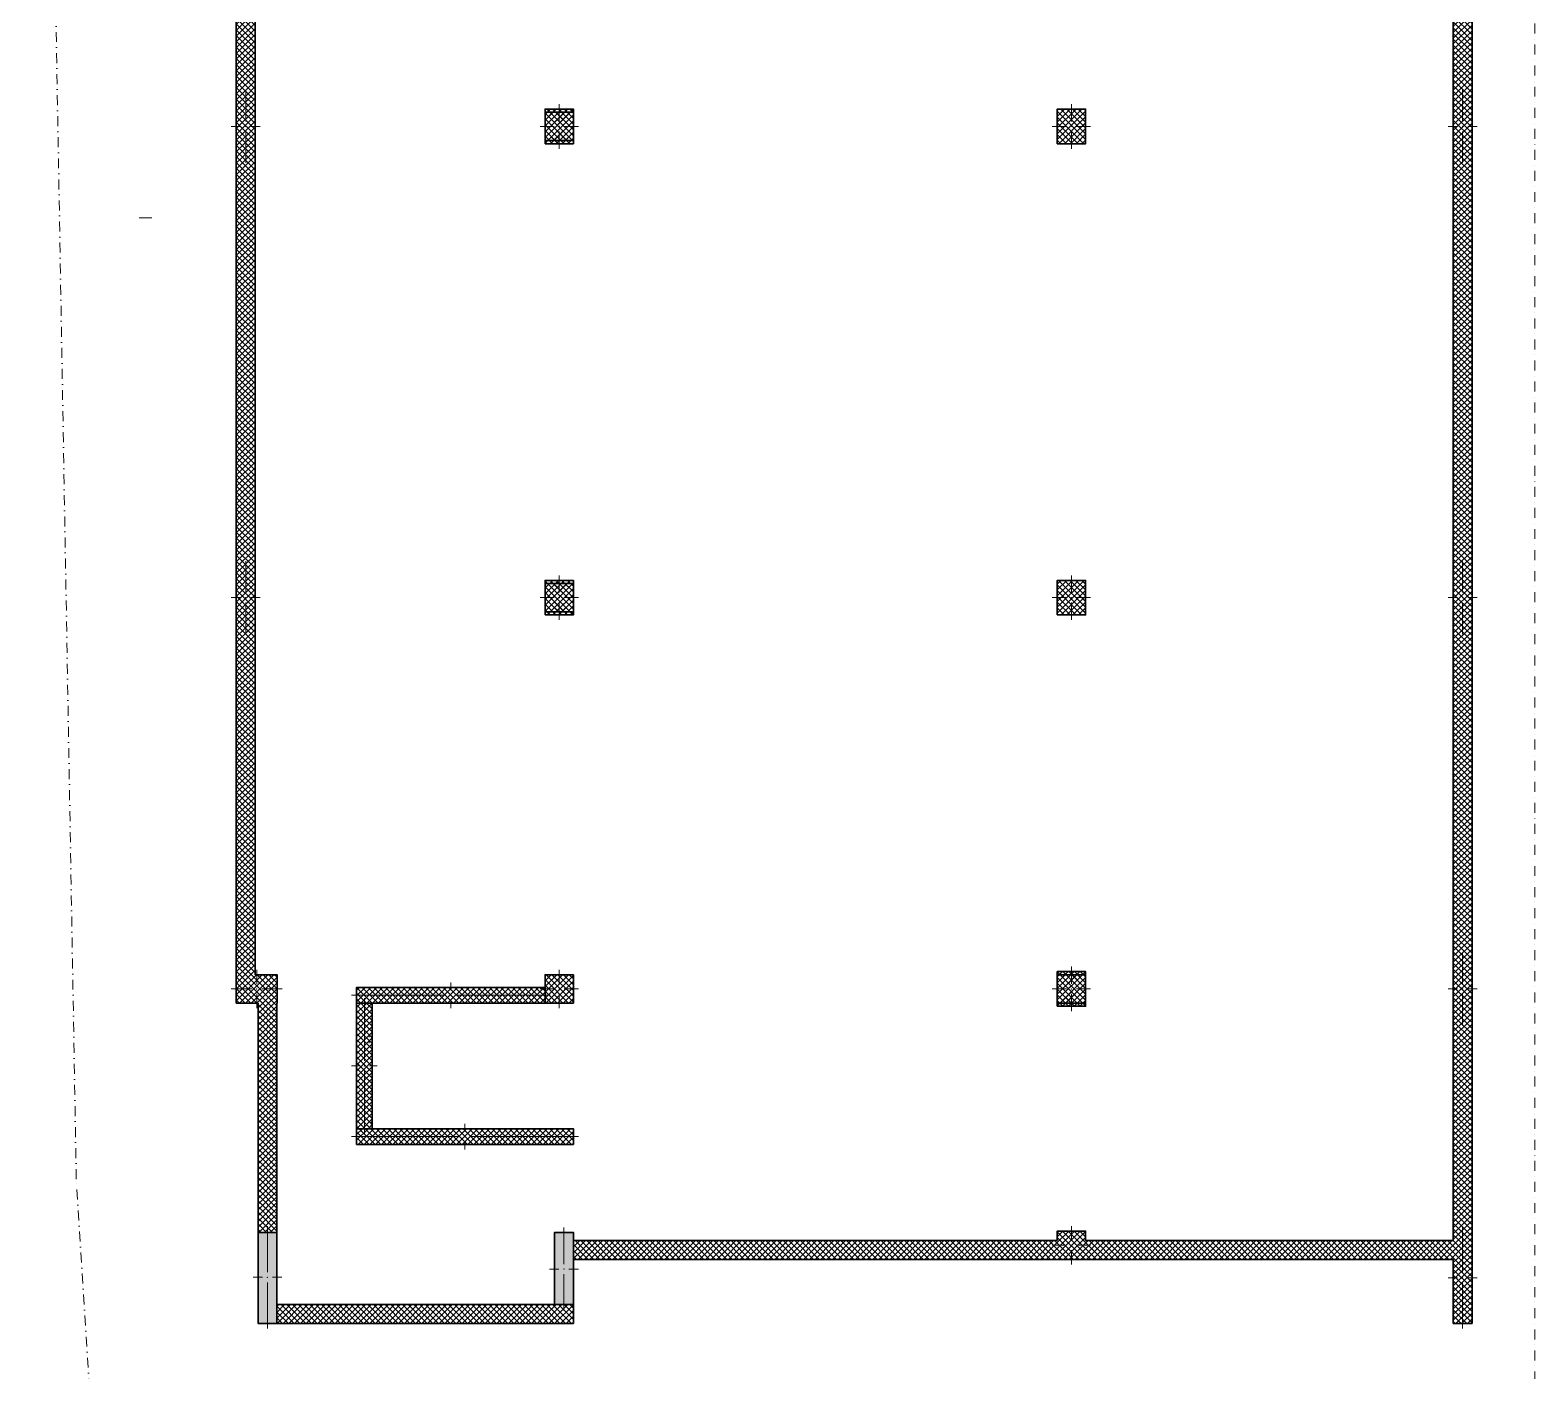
# Model space of a CAD drawing. Header units: millimetres. Extents: x -1565066 to -1540241, y -2848569 to -2781089.
# Drawn here: x -1564186 to -1540241, y -2823771 to -2802430 of the extents above; entities that cross this region are included whole.
import ezdxf

# ---------------------------------------------------------------- set-up
doc = ezdxf.new("R2010")
doc.units = ezdxf.units.MM
doc.header["$MEASUREMENT"] = 0
doc.linetypes.add('Dot & Dashed', pattern=[335.138881, 158.75, -88.194444, 0, -88.194437])
for name, color, linetype, lineweight, true_color in [('0_Pen_No__61', 7, 'Continuous', 20, 0x6a6a6a), ('2D Drafting - General_Pen_No__161', 7, 'Continuous', 13, 0x6a6a6a), ('Drawing & Figure_Pen_No__146', 7, 'Continuous', 20, 0x5eaeff)]:
    doc.layers.add(name, color=color, linetype=linetype, lineweight=lineweight, true_color=true_color)
for name, color, linetype, lineweight in [('A - LIFTAT_Pen_No__101', 252, 'Continuous', 13), ('A - Muret_Pen_No__101', 252, 'Continuous', 13), ('A - Muret_Pen_No__22', 8, 'Continuous', 35), ('A - Parcela_Pen_No__20', 1, 'Continuous', 0), ('A - Shtyllat_Pen_No__101', 252, 'Continuous', 13), ('A - Shtyllat_Pen_No__22', 8, 'Continuous', 35)]:
    doc.layers.add(name, color=color, linetype=linetype, lineweight=lineweight)
doc.layers.add('A - Muret', color=7, linetype='Continuous')
doc.layers.add('A - Shtyllat', color=7, linetype='Continuous')
pattern_1 = [(45, (-3432101.99, -2046631.03), (-45.961939, 45.961939), []), (135, (-3432101.99, -2046631.03), (45.961939, 45.961939), [])]

# ---------------------------------------------------------------- blocks, each defined once
blk = doc.blocks.new('Wall_2', base_point=(-1541241, -2821996))
at = {"layer": 'A - Muret_Pen_No__101', "linetype": 'Continuous', "lineweight": 13}
h = blk.add_hatch(dxfattribs=at)
h.set_pattern_fill('Concrete_Block', color=252, style=0, pattern_type=2)
h.set_pattern_definition(pattern_1)
h.paths.add_polyline_path([(-1547391, -2821696), (-1547391, -2821996), (-1541541, -2821996), (-1541541, -2821696)])
at = {"layer": 'A - Muret_Pen_No__22', "color": 8, "linetype": 'Continuous', "lineweight": 35, "flags": 128}
for points in [[(-1541541, -2821696), (-1547391, -2821696)], [(-1547391, -2821996), (-1541541, -2821996)]]:
    blk.add_lwpolyline(points, dxfattribs=at)
blk = doc.blocks.new('Wall_6', base_point=(-1547841, -2821996))
at = {"layer": 'A - Muret_Pen_No__101', "linetype": 'Continuous', "lineweight": 13}
h = blk.add_hatch(dxfattribs=at)
h.set_pattern_fill('Concrete_Block', color=252, style=0, pattern_type=2)
h.set_pattern_definition(pattern_1)
h.paths.add_polyline_path([(-1547841, -2821696), (-1555541, -2821696), (-1555541, -2821996), (-1547841, -2821996)])
at = {"layer": 'A - Muret_Pen_No__22', "color": 8, "linetype": 'Continuous', "lineweight": 35, "flags": 128}
for points in [[(-1547841, -2821696), (-1555541, -2821696)], [(-1555541, -2821696), (-1555541, -2821996)], [(-1555541, -2821996), (-1547841, -2821996)]]:
    blk.add_lwpolyline(points, dxfattribs=at)
blk = doc.blocks.new('Wall_7', base_point=(-1560905, -2817466))
at = {"layer": 'A - Muret_Pen_No__101', "linetype": 'Continuous', "lineweight": 13}
h = blk.add_hatch(dxfattribs=at)
h.set_pattern_fill('Concrete_Block', color=252, style=0, pattern_type=2)
h.set_pattern_definition(pattern_1)
h.paths.add_polyline_path([(-1560605, -2817466), (-1560605, -2811963), (-1560905, -2811963), (-1560905, -2817466)])
at = {"layer": 'A - Muret_Pen_No__22', "color": 8, "linetype": 'Continuous', "lineweight": 35, "flags": 128}
for points in [[(-1560905, -2811963), (-1560905, -2817466)], [(-1560605, -2817466), (-1560605, -2811963)]]:
    blk.add_lwpolyline(points, dxfattribs=at)
blk = doc.blocks.new('Wall_8', base_point=(-1560905, -2810963))
at = {"layer": 'A - Muret_Pen_No__101', "linetype": 'Continuous', "lineweight": 13}
h = blk.add_hatch(dxfattribs=at)
h.set_pattern_fill('Concrete_Block', color=252, style=0, pattern_type=2)
h.set_pattern_definition(pattern_1)
h.paths.add_polyline_path([(-1560605, -2810963), (-1560605, -2804463), (-1560905, -2804463), (-1560905, -2810963)])
at = {"layer": 'A - Muret_Pen_No__22', "color": 8, "linetype": 'Continuous', "lineweight": 35, "flags": 128}
for points in [[(-1560905, -2804463), (-1560905, -2810963)], [(-1560605, -2810963), (-1560605, -2804463)]]:
    blk.add_lwpolyline(points, dxfattribs=at)
blk = doc.blocks.new('Wall_9', base_point=(-1560905, -2803463))
at = {"layer": 'A - Muret_Pen_No__101', "linetype": 'Continuous', "lineweight": 13}
h = blk.add_hatch(dxfattribs=at)
h.set_pattern_fill('Concrete_Block', color=252, style=0, pattern_type=2)
h.set_pattern_definition(pattern_1)
h.paths.add_polyline_path([(-1560605, -2803463), (-1560605, -2796963), (-1560905, -2796963), (-1560905, -2803463)])
at = {"layer": 'A - Muret_Pen_No__22', "color": 8, "linetype": 'Continuous', "lineweight": 35, "flags": 128}
for points in [[(-1560905, -2796963), (-1560905, -2803463)], [(-1560605, -2803463), (-1560605, -2796963)]]:
    blk.add_lwpolyline(points, dxfattribs=at)
blk = doc.blocks.new('Wall_10', base_point=(-1560559, -2821566))
at = {"layer": 'A - Muret_Pen_No__101', "linetype": 'Continuous', "lineweight": 13}
h = blk.add_hatch(dxfattribs=at)
h.set_pattern_fill('Concrete_Block', color=252, style=0, pattern_type=2)
h.set_pattern_definition(pattern_1)
h.paths.add_polyline_path([(-1560259, -2821566), (-1560259, -2817916), (-1560559, -2817916), (-1560559, -2821566)])
at = {"layer": 'A - Muret_Pen_No__22', "color": 8, "linetype": 'Continuous', "lineweight": 35, "flags": 128}
for points in [[(-1560559, -2817916), (-1560559, -2821566)], [(-1560259, -2821566), (-1560259, -2817916)], [(-1560559, -2821566), (-1560259, -2821566)]]:
    blk.add_lwpolyline(points, dxfattribs=at)
blk = doc.blocks.new('Wall_11', base_point=(-1541241, -2821566))
at = {"layer": 'A - Muret_Pen_No__101', "linetype": 'Continuous', "lineweight": 13}
h = blk.add_hatch(dxfattribs=at)
h.set_pattern_fill('Concrete_Block', color=252, style=0, pattern_type=2)
h.set_pattern_definition(pattern_1)
h.paths.add_polyline_path([(-1541241, -2821566), (-1541241, -2818191), (-1541541, -2818191), (-1541541, -2821566)])
at = {"layer": 'A - Muret_Pen_No__22', "color": 8, "linetype": 'Continuous', "lineweight": 35, "flags": 128}
for points in [[(-1541541, -2818191), (-1541541, -2821566)], [(-1541241, -2821566), (-1541241, -2818191)]]:
    blk.add_lwpolyline(points, dxfattribs=at)
blk = doc.blocks.new('Wall_12', base_point=(-1541241, -2817191))
at = {"layer": 'A - Muret_Pen_No__101', "linetype": 'Continuous', "lineweight": 13}
h = blk.add_hatch(dxfattribs=at)
h.set_pattern_fill('Concrete_Block', color=252, style=0, pattern_type=2)
h.set_pattern_definition(pattern_1)
h.paths.add_polyline_path([(-1541241, -2817191), (-1541241, -2811963), (-1541541, -2811963), (-1541541, -2817191)])
at = {"layer": 'A - Muret_Pen_No__22', "color": 8, "linetype": 'Continuous', "lineweight": 35, "flags": 128}
for points in [[(-1541541, -2811963), (-1541541, -2817191)], [(-1541241, -2817191), (-1541241, -2811963)]]:
    blk.add_lwpolyline(points, dxfattribs=at)
blk = doc.blocks.new('Wall_13', base_point=(-1541241, -2810963))
at = {"layer": 'A - Muret_Pen_No__101', "linetype": 'Continuous', "lineweight": 13}
h = blk.add_hatch(dxfattribs=at)
h.set_pattern_fill('Concrete_Block', color=252, style=0, pattern_type=2)
h.set_pattern_definition(pattern_1)
h.paths.add_polyline_path([(-1541241, -2810963), (-1541241, -2804463), (-1541541, -2804463), (-1541541, -2810963)])
at = {"layer": 'A - Muret_Pen_No__22', "color": 8, "linetype": 'Continuous', "lineweight": 35, "flags": 128}
for points in [[(-1541541, -2804463), (-1541541, -2810963)], [(-1541241, -2810963), (-1541241, -2804463)]]:
    blk.add_lwpolyline(points, dxfattribs=at)
blk = doc.blocks.new('Wall_14', base_point=(-1541241, -2803463))
at = {"layer": 'A - Muret_Pen_No__101', "linetype": 'Continuous', "lineweight": 13}
h = blk.add_hatch(dxfattribs=at)
h.set_pattern_fill('Concrete_Block', color=252, style=0, pattern_type=2)
h.set_pattern_definition(pattern_1)
h.paths.add_polyline_path([(-1541241, -2803463), (-1541241, -2796963), (-1541541, -2796963), (-1541541, -2803463)])
at = {"layer": 'A - Muret_Pen_No__22', "color": 8, "linetype": 'Continuous', "lineweight": 35, "flags": 128}
for points in [[(-1541541, -2796963), (-1541541, -2803463)], [(-1541241, -2803463), (-1541241, -2796963)]]:
    blk.add_lwpolyline(points, dxfattribs=at)
blk = doc.blocks.new('Wall_16', base_point=(-1560259, -2823016))
at = {"layer": 'A - Muret_Pen_No__101', "linetype": 'Continuous', "lineweight": 13}
h = blk.add_hatch(dxfattribs=at)
h.set_pattern_fill('Concrete_Block', color=252, style=0, pattern_type=2)
h.set_pattern_definition(pattern_1)
h.paths.add_polyline_path([(-1560259, -2823016), (-1555541, -2823016), (-1555541, -2822716), (-1560259, -2822716)])
at = {"layer": 'A - Muret_Pen_No__22', "color": 8, "linetype": 'Continuous', "lineweight": 35, "flags": 128}
for points in [[(-1555541, -2822716), (-1560259, -2822716)], [(-1560259, -2822716), (-1560259, -2823016)], [(-1555541, -2823016), (-1555541, -2822716)], [(-1560259, -2823016), (-1555541, -2823016)]]:
    blk.add_lwpolyline(points, dxfattribs=at)
blk = doc.blocks.new('Column_1', base_point=(-1547616, -2803963))
at = {"layer": 'A - Shtyllat_Pen_No__101', "linetype": 'Continuous', "lineweight": 13}
h = blk.add_hatch(dxfattribs=at)
h.set_pattern_fill('Concrete_Block', color=252, style=0, pattern_type=2)
h.set_pattern_definition(pattern_1)
h.paths.add_polyline_path([(-1547841, -2804238), (-1547391, -2804238), (-1547391, -2803688), (-1547841, -2803688)])
at = {"layer": 'A - Shtyllat_Pen_No__101', "color": 252, "linetype": 'Continuous', "lineweight": 13}
for p, q in [((-1547616, -2803883), (-1547616, -2803608)), ((-1547696, -2803963), (-1547921, -2803963)), ((-1547616, -2804043), (-1547616, -2804318)), ((-1547536, -2803963), (-1547311, -2803963))]:
    blk.add_line(p, q, dxfattribs=at)
blk.add_point((-1547616, -2803963), dxfattribs=at)
at = {"layer": 'A - Shtyllat_Pen_No__22', "color": 8, "linetype": 'Continuous', "lineweight": 35, "flags": 128}
blk.add_lwpolyline([(-1547841, -2804238), (-1547391, -2804238), (-1547391, -2803688), (-1547841, -2803688)], close=True, dxfattribs=at)
blk = doc.blocks.new('Column_2', base_point=(-1547616, -2821771))
at = {"layer": 'A - Shtyllat_Pen_No__101', "linetype": 'Continuous', "lineweight": 13}
h = blk.add_hatch(dxfattribs=at)
h.set_pattern_fill('Concrete_Block', color=252, style=0, pattern_type=2)
h.set_pattern_definition(pattern_1)
h.paths.add_polyline_path([(-1547841, -2821546), (-1547841, -2821696), (-1547841, -2821996), (-1547391, -2821996), (-1547391, -2821696), (-1547391, -2821546)])
at = {"layer": 'A - Shtyllat_Pen_No__101', "color": 252, "linetype": 'Continuous', "lineweight": 13}
for p, q in [((-1547616, -2821691), (-1547616, -2821466)), ((-1547696, -2821771), (-1547921, -2821771)), ((-1547616, -2821851), (-1547616, -2822076)), ((-1547536, -2821771), (-1547311, -2821771))]:
    blk.add_line(p, q, dxfattribs=at)
blk.add_point((-1547616, -2821771), dxfattribs=at)
at = {"layer": 'A - Shtyllat_Pen_No__22', "color": 8, "linetype": 'Continuous', "lineweight": 35, "flags": 128}
for points in [[(-1547391, -2821696), (-1547391, -2821546), (-1547841, -2821546), (-1547841, -2821696)], [(-1547841, -2821996), (-1547391, -2821996)]]:
    blk.add_lwpolyline(points, dxfattribs=at)
blk = doc.blocks.new('Column_3', base_point=(-1547616, -2811463))
at = {"layer": 'A - Shtyllat_Pen_No__101', "linetype": 'Continuous', "lineweight": 13}
h = blk.add_hatch(dxfattribs=at)
h.set_pattern_fill('Concrete_Block', color=252, style=0, pattern_type=2)
h.set_pattern_definition(pattern_1)
h.paths.add_polyline_path([(-1547841, -2811738), (-1547391, -2811738), (-1547391, -2811188), (-1547841, -2811188)])
at = {"layer": 'A - Shtyllat_Pen_No__101', "color": 252, "linetype": 'Continuous', "lineweight": 13}
for p, q in [((-1547616, -2811383), (-1547616, -2811108)), ((-1547696, -2811463), (-1547921, -2811463)), ((-1547616, -2811543), (-1547616, -2811818)), ((-1547536, -2811463), (-1547311, -2811463))]:
    blk.add_line(p, q, dxfattribs=at)
blk.add_point((-1547616, -2811463), dxfattribs=at)
at = {"layer": 'A - Shtyllat_Pen_No__22', "color": 8, "linetype": 'Continuous', "lineweight": 35, "flags": 128}
blk.add_lwpolyline([(-1547841, -2811738), (-1547391, -2811738), (-1547391, -2811188), (-1547841, -2811188)], close=True, dxfattribs=at)
blk = doc.blocks.new('Column_4', base_point=(-1555766, -2803963))
at = {"layer": 'A - Shtyllat_Pen_No__101', "linetype": 'Continuous', "lineweight": 13}
h = blk.add_hatch(dxfattribs=at)
h.set_pattern_fill('Concrete_Block', color=252, style=0, pattern_type=2)
h.set_pattern_definition(pattern_1)
h.paths.add_polyline_path([(-1555991, -2804188), (-1555541, -2804188), (-1555541, -2803738), (-1555991, -2803738)])
at = {"layer": 'A - Shtyllat_Pen_No__101', "color": 252, "linetype": 'Continuous', "lineweight": 13}
for p, q in [((-1555766, -2803883), (-1555766, -2803658)), ((-1555846, -2803963), (-1556071, -2803963)), ((-1555766, -2804043), (-1555766, -2804268)), ((-1555686, -2803963), (-1555461, -2803963))]:
    blk.add_line(p, q, dxfattribs=at)
blk.add_point((-1555766, -2803963), dxfattribs=at)
at = {"layer": 'A - Shtyllat_Pen_No__22', "color": 8, "linetype": 'Continuous', "lineweight": 35, "flags": 128}
blk.add_lwpolyline([(-1555991, -2804188), (-1555541, -2804188), (-1555541, -2803738), (-1555991, -2803738)], close=True, dxfattribs=at)
blk = doc.blocks.new('Column_5', base_point=(-1547616, -2817691))
at = {"layer": 'A - Shtyllat_Pen_No__101', "linetype": 'Continuous', "lineweight": 13}
h = blk.add_hatch(dxfattribs=at)
h.set_pattern_fill('Concrete_Block', color=252, style=0, pattern_type=2)
h.set_pattern_definition(pattern_1)
h.paths.add_polyline_path([(-1547841, -2817916), (-1547391, -2817916), (-1547391, -2817466), (-1547841, -2817466)])
at = {"layer": 'A - Shtyllat_Pen_No__101', "color": 252, "linetype": 'Continuous', "lineweight": 13}
for p, q in [((-1547616, -2817611), (-1547616, -2817386)), ((-1547696, -2817691), (-1547921, -2817691)), ((-1547616, -2817771), (-1547616, -2817996)), ((-1547536, -2817691), (-1547311, -2817691))]:
    blk.add_line(p, q, dxfattribs=at)
blk.add_point((-1547616, -2817691), dxfattribs=at)
at = {"layer": 'A - Shtyllat_Pen_No__22', "color": 8, "linetype": 'Continuous', "lineweight": 35, "flags": 128}
blk.add_lwpolyline([(-1547841, -2817916), (-1547391, -2817916), (-1547391, -2817466), (-1547841, -2817466)], close=True, dxfattribs=at)
blk = doc.blocks.new('Column_6', base_point=(-1555766, -2817691))
at = {"layer": 'A - Shtyllat_Pen_No__101', "linetype": 'Continuous', "lineweight": 13}
h = blk.add_hatch(dxfattribs=at)
h.set_pattern_fill('Concrete_Block', color=252, style=0, pattern_type=2)
h.set_pattern_definition(pattern_1)
h.paths.add_polyline_path([(-1555991, -2817916), (-1555541, -2817916), (-1555541, -2817466), (-1555991, -2817466)])
at = {"layer": 'A - Shtyllat_Pen_No__101', "color": 252, "linetype": 'Continuous', "lineweight": 13}
for p, q in [((-1555766, -2817611), (-1555766, -2817386)), ((-1555846, -2817691), (-1556071, -2817691)), ((-1555766, -2817771), (-1555766, -2817996)), ((-1555686, -2817691), (-1555461, -2817691))]:
    blk.add_line(p, q, dxfattribs=at)
blk.add_point((-1555766, -2817691), dxfattribs=at)
at = {"layer": 'A - Shtyllat_Pen_No__22', "color": 8, "linetype": 'Continuous', "lineweight": 35, "flags": 128}
blk.add_lwpolyline([(-1555991, -2817916), (-1555541, -2817916), (-1555541, -2817466), (-1555991, -2817466)], close=True, dxfattribs=at)
blk = doc.blocks.new('Column_7', base_point=(-1555766, -2811463))
at = {"layer": 'A - Shtyllat_Pen_No__101', "linetype": 'Continuous', "lineweight": 13}
h = blk.add_hatch(dxfattribs=at)
h.set_pattern_fill('Concrete_Block', color=252, style=0, pattern_type=2)
h.set_pattern_definition(pattern_1)
h.paths.add_polyline_path([(-1555991, -2811688), (-1555541, -2811688), (-1555541, -2811238), (-1555991, -2811238)])
at = {"layer": 'A - Shtyllat_Pen_No__101', "color": 252, "linetype": 'Continuous', "lineweight": 13}
for p, q in [((-1555766, -2811383), (-1555766, -2811158)), ((-1555846, -2811463), (-1556071, -2811463)), ((-1555766, -2811543), (-1555766, -2811768)), ((-1555686, -2811463), (-1555461, -2811463))]:
    blk.add_line(p, q, dxfattribs=at)
blk.add_point((-1555766, -2811463), dxfattribs=at)
at = {"layer": 'A - Shtyllat_Pen_No__22', "color": 8, "linetype": 'Continuous', "lineweight": 35, "flags": 128}
blk.add_lwpolyline([(-1555991, -2811688), (-1555541, -2811688), (-1555541, -2811238), (-1555991, -2811238)], close=True, dxfattribs=at)
blk = doc.blocks.new('Column_11', base_point=(-1558866, -2818916))
at = {"layer": 'A - Shtyllat_Pen_No__101', "linetype": 'Continuous', "lineweight": 13}
h = blk.add_hatch(dxfattribs=at)
h.set_pattern_fill('Concrete_Block', color=252, style=0, pattern_type=2)
h.set_pattern_definition(pattern_1)
h.paths.add_polyline_path([(-1558991, -2817916), (-1558991, -2819916), (-1558741, -2819916), (-1558741, -2817916)])
at = {"layer": 'A - Shtyllat_Pen_No__101', "color": 252, "linetype": 'Continuous', "lineweight": 13}
for p, q in [((-1558866, -2818836), (-1558866, -2817836)), ((-1558946, -2818916), (-1559071, -2818916)), ((-1558786, -2818916), (-1558661, -2818916)), ((-1558866, -2818996), (-1558866, -2819996))]:
    blk.add_line(p, q, dxfattribs=at)
blk.add_point((-1558866, -2818916), dxfattribs=at)
at = {"layer": 'A - Shtyllat_Pen_No__22', "color": 8, "linetype": 'Continuous', "lineweight": 35, "flags": 128}
blk.add_lwpolyline([(-1558991, -2817916), (-1558991, -2819916), (-1558741, -2819916), (-1558741, -2817916)], close=True, dxfattribs=at)
blk = doc.blocks.new('Column_13', base_point=(-1557491, -2817791))
at = {"layer": 'A - Shtyllat_Pen_No__101', "linetype": 'Continuous', "lineweight": 13}
h = blk.add_hatch(dxfattribs=at)
h.set_pattern_fill('Concrete_Block', color=252, style=0, pattern_type=2)
h.set_pattern_definition(pattern_1)
h.paths.add_polyline_path([(-1558991, -2817916), (-1555991, -2817916), (-1555991, -2817666), (-1558991, -2817666)])
at = {"layer": 'A - Shtyllat_Pen_No__101', "color": 252, "linetype": 'Continuous', "lineweight": 13}
for p, q in [((-1557491, -2817711), (-1557491, -2817586)), ((-1557571, -2817791), (-1559071, -2817791)), ((-1557491, -2817871), (-1557491, -2817996)), ((-1557411, -2817791), (-1555911, -2817791))]:
    blk.add_line(p, q, dxfattribs=at)
blk.add_point((-1557491, -2817791), dxfattribs=at)
at = {"layer": 'A - Shtyllat_Pen_No__22', "color": 8, "linetype": 'Continuous', "lineweight": 35, "flags": 128}
blk.add_lwpolyline([(-1558991, -2817916), (-1555991, -2817916), (-1555991, -2817666), (-1558991, -2817666)], close=True, dxfattribs=at)
blk = doc.blocks.new('Column_14', base_point=(-1557266, -2820041))
at = {"layer": 'A - Shtyllat_Pen_No__101', "linetype": 'Continuous', "lineweight": 13}
h = blk.add_hatch(dxfattribs=at)
h.set_pattern_fill('Concrete_Block', color=252, style=0, pattern_type=2)
h.set_pattern_definition(pattern_1)
h.paths.add_polyline_path([(-1558991, -2820166), (-1555541, -2820166), (-1555541, -2819916), (-1558991, -2819916)])
at = {"layer": 'A - Shtyllat_Pen_No__101', "color": 252, "linetype": 'Continuous', "lineweight": 13}
for p, q in [((-1557266, -2819961), (-1557266, -2819836)), ((-1557346, -2820041), (-1559071, -2820041)), ((-1557266, -2820121), (-1557266, -2820246)), ((-1557186, -2820041), (-1555461, -2820041))]:
    blk.add_line(p, q, dxfattribs=at)
blk.add_point((-1557266, -2820041), dxfattribs=at)
at = {"layer": 'A - Shtyllat_Pen_No__22', "color": 8, "linetype": 'Continuous', "lineweight": 35, "flags": 128}
blk.add_lwpolyline([(-1558991, -2820166), (-1555541, -2820166), (-1555541, -2819916), (-1558991, -2819916)], close=True, dxfattribs=at)
blk = doc.blocks.new('Column_17', base_point=(-1547616, -2821771))
at = {"layer": 'A - Shtyllat_Pen_No__101', "linetype": 'Continuous', "lineweight": 13}
h = blk.add_hatch(dxfattribs=at)
h.set_pattern_fill('Concrete_Block', color=252, style=0, pattern_type=2)
h.set_pattern_definition(pattern_1)
h.paths.add_polyline_path([(-1547841, -2821546), (-1547841, -2821696), (-1547841, -2821996), (-1547391, -2821996), (-1547391, -2821696), (-1547391, -2821546)])
at = {"layer": 'A - Shtyllat_Pen_No__101', "color": 252, "linetype": 'Continuous', "lineweight": 13}
for p, q in [((-1547616, -2821691), (-1547616, -2821466)), ((-1547696, -2821771), (-1547921, -2821771)), ((-1547616, -2821851), (-1547616, -2822076)), ((-1547536, -2821771), (-1547311, -2821771))]:
    blk.add_line(p, q, dxfattribs=at)
blk.add_point((-1547616, -2821771), dxfattribs=at)
at = {"layer": 'A - Shtyllat_Pen_No__22', "color": 8, "linetype": 'Continuous', "lineweight": 35, "flags": 128}
for points in [[(-1547391, -2821696), (-1547391, -2821546), (-1547841, -2821546), (-1547841, -2821696)], [(-1547841, -2821996), (-1547391, -2821996)]]:
    blk.add_lwpolyline(points, dxfattribs=at)
blk = doc.blocks.new('Column_19', base_point=(-1560755, -2811463))
at = {"layer": 'A - Shtyllat_Pen_No__101', "linetype": 'Continuous', "lineweight": 13}
h = blk.add_hatch(dxfattribs=at)
h.set_pattern_fill('Concrete_Block', color=252, style=0, pattern_type=2)
h.set_pattern_definition(pattern_1)
h.paths.add_polyline_path([(-1560905, -2811963), (-1560605, -2811963), (-1560605, -2810963), (-1560905, -2810963)])
at = {"layer": 'A - Shtyllat_Pen_No__101', "color": 252, "linetype": 'Continuous', "lineweight": 13}
for p, q in [((-1560755, -2811383), (-1560755, -2810883)), ((-1560835, -2811463), (-1560985, -2811463)), ((-1560755, -2811543), (-1560755, -2812043)), ((-1560675, -2811463), (-1560525, -2811463))]:
    blk.add_line(p, q, dxfattribs=at)
blk.add_point((-1560755, -2811463), dxfattribs=at)
at = {"layer": 'A - Shtyllat_Pen_No__22', "color": 8, "linetype": 'Continuous', "lineweight": 35, "flags": 128}
for points in [[(-1560905, -2810963), (-1560905, -2811963)], [(-1560605, -2811963), (-1560605, -2810963)]]:
    blk.add_lwpolyline(points, dxfattribs=at)
blk = doc.blocks.new('Column_20', base_point=(-1541391, -2811463))
at = {"layer": 'A - Shtyllat_Pen_No__101', "linetype": 'Continuous', "lineweight": 13}
h = blk.add_hatch(dxfattribs=at)
h.set_pattern_fill('Concrete_Block', color=252, style=0, pattern_type=2)
h.set_pattern_definition(pattern_1)
h.paths.add_polyline_path([(-1541541, -2810963), (-1541541, -2811963), (-1541241, -2811963), (-1541241, -2810963)])
at = {"layer": 'A - Shtyllat_Pen_No__101', "color": 252, "linetype": 'Continuous', "lineweight": 13}
for p, q in [((-1541391, -2811383), (-1541391, -2810883)), ((-1541471, -2811463), (-1541621, -2811463)), ((-1541391, -2811543), (-1541391, -2812043)), ((-1541311, -2811463), (-1541161, -2811463))]:
    blk.add_line(p, q, dxfattribs=at)
blk.add_point((-1541391, -2811463), dxfattribs=at)
at = {"layer": 'A - Shtyllat_Pen_No__22', "color": 8, "linetype": 'Continuous', "lineweight": 35, "flags": 128}
for points in [[(-1541541, -2810963), (-1541541, -2811963)], [(-1541241, -2811963), (-1541241, -2810963)]]:
    blk.add_lwpolyline(points, dxfattribs=at)
blk = doc.blocks.new('Column_21', base_point=(-1560755, -2803963))
at = {"layer": 'A - Shtyllat_Pen_No__101', "linetype": 'Continuous', "lineweight": 13}
h = blk.add_hatch(dxfattribs=at)
h.set_pattern_fill('Concrete_Block', color=252, style=0, pattern_type=2)
h.set_pattern_definition(pattern_1)
h.paths.add_polyline_path([(-1560905, -2804463), (-1560605, -2804463), (-1560605, -2803463), (-1560905, -2803463)])
at = {"layer": 'A - Shtyllat_Pen_No__101', "color": 252, "linetype": 'Continuous', "lineweight": 13}
for p, q in [((-1560755, -2803883), (-1560755, -2803383)), ((-1560835, -2803963), (-1560985, -2803963)), ((-1560755, -2804043), (-1560755, -2804543)), ((-1560675, -2803963), (-1560525, -2803963))]:
    blk.add_line(p, q, dxfattribs=at)
blk.add_point((-1560755, -2803963), dxfattribs=at)
at = {"layer": 'A - Shtyllat_Pen_No__22', "color": 8, "linetype": 'Continuous', "lineweight": 35, "flags": 128}
for points in [[(-1560905, -2803463), (-1560905, -2804463)], [(-1560605, -2804463), (-1560605, -2803463)]]:
    blk.add_lwpolyline(points, dxfattribs=at)
blk = doc.blocks.new('Column_22', base_point=(-1560580, -2817691))
at = {"layer": 'A - Shtyllat_Pen_No__101', "linetype": 'Continuous', "lineweight": 13}
h = blk.add_hatch(dxfattribs=at)
h.set_pattern_fill('Concrete_Block', color=252, style=0, pattern_type=2)
h.set_pattern_definition(pattern_1)
h.paths.add_polyline_path([(-1560905, -2817466), (-1560905, -2817916), (-1560559, -2817916), (-1560259, -2817916), (-1560255, -2817916), (-1560255, -2817466), (-1560605, -2817466)])
at = {"layer": 'A - Shtyllat_Pen_No__101', "color": 252, "linetype": 'Continuous', "lineweight": 13}
for p, q in [((-1560580, -2817611), (-1560580, -2817386)), ((-1560660, -2817691), (-1560985, -2817691)), ((-1560580, -2817771), (-1560580, -2817996)), ((-1560500, -2817691), (-1560175, -2817691))]:
    blk.add_line(p, q, dxfattribs=at)
blk.add_point((-1560580, -2817691), dxfattribs=at)
at = {"layer": 'A - Shtyllat_Pen_No__22', "color": 8, "linetype": 'Continuous', "lineweight": 35, "flags": 128}
for points in [[(-1560905, -2817466), (-1560905, -2817916), (-1560559, -2817916)], [(-1560259, -2817916), (-1560255, -2817916), (-1560255, -2817466), (-1560605, -2817466)]]:
    blk.add_lwpolyline(points, dxfattribs=at)
blk = doc.blocks.new('Column_23', base_point=(-1541391, -2817691))
at = {"layer": 'A - Shtyllat_Pen_No__101', "linetype": 'Continuous', "lineweight": 13}
h = blk.add_hatch(dxfattribs=at)
h.set_pattern_fill('Concrete_Block', color=252, style=0, pattern_type=2)
h.set_pattern_definition(pattern_1)
h.paths.add_polyline_path([(-1541541, -2818191), (-1541241, -2818191), (-1541241, -2817191), (-1541541, -2817191)])
at = {"layer": 'A - Shtyllat_Pen_No__101', "color": 252, "linetype": 'Continuous', "lineweight": 13}
for p, q in [((-1541391, -2817611), (-1541391, -2817111)), ((-1541471, -2817691), (-1541621, -2817691)), ((-1541391, -2817771), (-1541391, -2818271)), ((-1541311, -2817691), (-1541161, -2817691))]:
    blk.add_line(p, q, dxfattribs=at)
blk.add_point((-1541391, -2817691), dxfattribs=at)
at = {"layer": 'A - Shtyllat_Pen_No__22', "color": 8, "linetype": 'Continuous', "lineweight": 35, "flags": 128}
for points in [[(-1541541, -2817191), (-1541541, -2818191)], [(-1541241, -2818191), (-1541241, -2817191)]]:
    blk.add_lwpolyline(points, dxfattribs=at)
blk = doc.blocks.new('Column_24', base_point=(-1541391, -2822291))
at = {"layer": 'A - Shtyllat_Pen_No__101', "linetype": 'Continuous', "lineweight": 13}
h = blk.add_hatch(dxfattribs=at)
h.set_pattern_fill('Concrete_Block', color=252, style=0, pattern_type=2)
h.set_pattern_definition(pattern_1)
h.paths.add_polyline_path([(-1541541, -2821696), (-1541241, -2821696), (-1541241, -2821566), (-1541541, -2821566)])
h = blk.add_hatch(dxfattribs=at)
h.set_pattern_fill('Concrete_Block', color=252, style=0, pattern_type=2)
h.set_pattern_definition(pattern_1)
h.paths.add_polyline_path([(-1541241, -2821696), (-1541541, -2821696), (-1541541, -2821996), (-1541241, -2821996)])
h = blk.add_hatch(dxfattribs=at)
h.set_pattern_fill('Concrete_Block', color=252, style=0, pattern_type=2)
h.set_pattern_definition(pattern_1)
h.paths.add_polyline_path([(-1541541, -2821996), (-1541541, -2823016), (-1541241, -2823016), (-1541241, -2821996)])
at = {"layer": 'A - Shtyllat_Pen_No__101', "color": 252, "linetype": 'Continuous', "lineweight": 13}
for p, q in [((-1541391, -2822211), (-1541391, -2821486)), ((-1541471, -2822291), (-1541621, -2822291)), ((-1541311, -2822291), (-1541161, -2822291)), ((-1541391, -2822371), (-1541391, -2823096))]:
    blk.add_line(p, q, dxfattribs=at)
blk.add_point((-1541391, -2822291), dxfattribs=at)
at = {"layer": 'A - Shtyllat_Pen_No__22', "color": 8, "linetype": 'Continuous', "lineweight": 35, "flags": 128}
for points in [[(-1541541, -2821566), (-1541541, -2821696)], [(-1541241, -2821696), (-1541241, -2821566)], [(-1541241, -2821996), (-1541241, -2821696)], [(-1541541, -2821996), (-1541541, -2823016), (-1541241, -2823016), (-1541241, -2821996)]]:
    blk.add_lwpolyline(points, dxfattribs=at)
blk = doc.blocks.new('Column_26', base_point=(-1560409, -2822281))
at = {"layer": 'A - Shtyllat_Pen_No__101', "linetype": 'Continuous', "lineweight": 0, "true_color": 0xa5a5a5}
blk.add_hatch(color=253, dxfattribs=at).paths.add_polyline_path([(-1560559, -2823016), (-1560259, -2823016), (-1560259, -2822716), (-1560259, -2821566), (-1560559, -2821566)])
at = {"layer": 'A - Shtyllat_Pen_No__101', "color": 252, "linetype": 'Continuous', "lineweight": 13}
for p, q in [((-1560409, -2822201), (-1560409, -2821466)), ((-1560489, -2822281), (-1560639, -2822281)), ((-1560329, -2822281), (-1560179, -2822281)), ((-1560409, -2822361), (-1560409, -2823096))]:
    blk.add_line(p, q, dxfattribs=at)
blk.add_point((-1560409, -2822281), dxfattribs=at)
at = {"layer": 'A - Shtyllat_Pen_No__22', "color": 8, "linetype": 'Continuous', "lineweight": 35, "flags": 128}
for points in [[(-1560559, -2821566), (-1560559, -2823016), (-1560259, -2823016)], [(-1560259, -2822716), (-1560259, -2821566)]]:
    blk.add_lwpolyline(points, dxfattribs=at)
blk = doc.blocks.new('Column_27', base_point=(-1541391, -2803963))
at = {"layer": 'A - Shtyllat_Pen_No__101', "linetype": 'Continuous', "lineweight": 13}
h = blk.add_hatch(dxfattribs=at)
h.set_pattern_fill('Concrete_Block', color=252, style=0, pattern_type=2)
h.set_pattern_definition(pattern_1)
h.paths.add_polyline_path([(-1541541, -2804463), (-1541241, -2804463), (-1541241, -2803463), (-1541541, -2803463)])
at = {"layer": 'A - Shtyllat_Pen_No__101', "color": 252, "linetype": 'Continuous', "lineweight": 13}
for p, q in [((-1541391, -2803883), (-1541391, -2803383)), ((-1541471, -2803963), (-1541621, -2803963)), ((-1541391, -2804043), (-1541391, -2804543)), ((-1541311, -2803963), (-1541161, -2803963))]:
    blk.add_line(p, q, dxfattribs=at)
blk.add_point((-1541391, -2803963), dxfattribs=at)
at = {"layer": 'A - Shtyllat_Pen_No__22', "color": 8, "linetype": 'Continuous', "lineweight": 35, "flags": 128}
for points in [[(-1541541, -2803463), (-1541541, -2804463)], [(-1541241, -2804463), (-1541241, -2803463)]]:
    blk.add_lwpolyline(points, dxfattribs=at)
blk = doc.blocks.new('Column_28', base_point=(-1555691, -2822151))
at = {"layer": 'A - Shtyllat_Pen_No__101', "linetype": 'Continuous', "lineweight": 0, "true_color": 0xa5a5a5}
blk.add_hatch(color=253, dxfattribs=at).paths.add_polyline_path([(-1555841, -2821566), (-1555841, -2822716), (-1555541, -2822716), (-1555541, -2821996), (-1555541, -2821696), (-1555541, -2821566)])
at = {"layer": 'A - Shtyllat_Pen_No__101', "color": 252, "linetype": 'Continuous', "lineweight": 13}
for p, q in [((-1555691, -2822071), (-1555691, -2821486)), ((-1555771, -2822151), (-1555921, -2822151)), ((-1555691, -2822231), (-1555691, -2822816)), ((-1555611, -2822151), (-1555461, -2822151))]:
    blk.add_line(p, q, dxfattribs=at)
blk.add_point((-1555691, -2822151), dxfattribs=at)
at = {"layer": 'A - Shtyllat_Pen_No__22', "color": 8, "linetype": 'Continuous', "lineweight": 35, "flags": 128}
for points in [[(-1555541, -2821696), (-1555541, -2821566), (-1555841, -2821566), (-1555841, -2822716)], [(-1555541, -2822716), (-1555541, -2821996)]]:
    blk.add_lwpolyline(points, dxfattribs=at)
blk = doc.blocks.new('Column_29', base_point=(-1547616, -2803963))
at = {"layer": 'A - Shtyllat_Pen_No__101', "linetype": 'Continuous', "lineweight": 13}
h = blk.add_hatch(dxfattribs=at)
h.set_pattern_fill('Concrete_Block', color=252, style=0, pattern_type=2)
h.set_pattern_definition(pattern_1)
h.paths.add_polyline_path([(-1547841, -2804238), (-1547391, -2804238), (-1547391, -2803688), (-1547841, -2803688)])
at = {"layer": 'A - Shtyllat_Pen_No__101', "color": 252, "linetype": 'Continuous', "lineweight": 13}
for p, q in [((-1547616, -2803883), (-1547616, -2803608)), ((-1547696, -2803963), (-1547921, -2803963)), ((-1547616, -2804043), (-1547616, -2804318)), ((-1547536, -2803963), (-1547311, -2803963))]:
    blk.add_line(p, q, dxfattribs=at)
blk.add_point((-1547616, -2803963), dxfattribs=at)
at = {"layer": 'A - Shtyllat_Pen_No__22', "color": 8, "linetype": 'Continuous', "lineweight": 35, "flags": 128}
blk.add_lwpolyline([(-1547841, -2804238), (-1547391, -2804238), (-1547391, -2803688), (-1547841, -2803688)], close=True, dxfattribs=at)
blk = doc.blocks.new('Column_30', base_point=(-1547616, -2821771))
at = {"layer": 'A - Shtyllat_Pen_No__101', "linetype": 'Continuous', "lineweight": 13}
h = blk.add_hatch(dxfattribs=at)
h.set_pattern_fill('Concrete_Block', color=252, style=0, pattern_type=2)
h.set_pattern_definition(pattern_1)
h.paths.add_polyline_path([(-1547841, -2821546), (-1547841, -2821696), (-1547841, -2821996), (-1547391, -2821996), (-1547391, -2821696), (-1547391, -2821546)])
at = {"layer": 'A - Shtyllat_Pen_No__101', "color": 252, "linetype": 'Continuous', "lineweight": 13}
for p, q in [((-1547616, -2821691), (-1547616, -2821466)), ((-1547696, -2821771), (-1547921, -2821771)), ((-1547616, -2821851), (-1547616, -2822076)), ((-1547536, -2821771), (-1547311, -2821771))]:
    blk.add_line(p, q, dxfattribs=at)
blk.add_point((-1547616, -2821771), dxfattribs=at)
at = {"layer": 'A - Shtyllat_Pen_No__22', "color": 8, "linetype": 'Continuous', "lineweight": 35, "flags": 128}
for points in [[(-1547391, -2821696), (-1547391, -2821546), (-1547841, -2821546), (-1547841, -2821696)], [(-1547841, -2821996), (-1547391, -2821996)]]:
    blk.add_lwpolyline(points, dxfattribs=at)
blk = doc.blocks.new('Column_31', base_point=(-1547616, -2811463))
at = {"layer": 'A - Shtyllat_Pen_No__101', "linetype": 'Continuous', "lineweight": 13}
h = blk.add_hatch(dxfattribs=at)
h.set_pattern_fill('Concrete_Block', color=252, style=0, pattern_type=2)
h.set_pattern_definition(pattern_1)
h.paths.add_polyline_path([(-1547841, -2811738), (-1547391, -2811738), (-1547391, -2811188), (-1547841, -2811188)])
at = {"layer": 'A - Shtyllat_Pen_No__101', "color": 252, "linetype": 'Continuous', "lineweight": 13}
for p, q in [((-1547616, -2811383), (-1547616, -2811108)), ((-1547696, -2811463), (-1547921, -2811463)), ((-1547616, -2811543), (-1547616, -2811818)), ((-1547536, -2811463), (-1547311, -2811463))]:
    blk.add_line(p, q, dxfattribs=at)
blk.add_point((-1547616, -2811463), dxfattribs=at)
at = {"layer": 'A - Shtyllat_Pen_No__22', "color": 8, "linetype": 'Continuous', "lineweight": 35, "flags": 128}
blk.add_lwpolyline([(-1547841, -2811738), (-1547391, -2811738), (-1547391, -2811188), (-1547841, -2811188)], close=True, dxfattribs=at)
blk = doc.blocks.new('Column_32', base_point=(-1555766, -2803963))
at = {"layer": 'A - Shtyllat_Pen_No__101', "linetype": 'Continuous', "lineweight": 13}
h = blk.add_hatch(dxfattribs=at)
h.set_pattern_fill('Concrete_Block', color=252, style=0, pattern_type=2)
h.set_pattern_definition(pattern_1)
h.paths.add_polyline_path([(-1555991, -2804238), (-1555541, -2804238), (-1555541, -2803688), (-1555991, -2803688)])
at = {"layer": 'A - Shtyllat_Pen_No__101', "color": 252, "linetype": 'Continuous', "lineweight": 13}
for p, q in [((-1555766, -2803883), (-1555766, -2803608)), ((-1555846, -2803963), (-1556071, -2803963)), ((-1555766, -2804043), (-1555766, -2804318)), ((-1555686, -2803963), (-1555461, -2803963))]:
    blk.add_line(p, q, dxfattribs=at)
blk.add_point((-1555766, -2803963), dxfattribs=at)
at = {"layer": 'A - Shtyllat_Pen_No__22', "color": 8, "linetype": 'Continuous', "lineweight": 35, "flags": 128}
blk.add_lwpolyline([(-1555991, -2804238), (-1555541, -2804238), (-1555541, -2803688), (-1555991, -2803688)], close=True, dxfattribs=at)
blk = doc.blocks.new('Column_33', base_point=(-1547616, -2817691))
at = {"layer": 'A - Shtyllat_Pen_No__101', "linetype": 'Continuous', "lineweight": 13}
h = blk.add_hatch(dxfattribs=at)
h.set_pattern_fill('Concrete_Block', color=252, style=0, pattern_type=2)
h.set_pattern_definition(pattern_1)
h.paths.add_polyline_path([(-1547841, -2817966), (-1547391, -2817966), (-1547391, -2817416), (-1547841, -2817416)])
at = {"layer": 'A - Shtyllat_Pen_No__101', "color": 252, "linetype": 'Continuous', "lineweight": 13}
for p, q in [((-1547616, -2817611), (-1547616, -2817336)), ((-1547696, -2817691), (-1547921, -2817691)), ((-1547616, -2817771), (-1547616, -2818046)), ((-1547536, -2817691), (-1547311, -2817691))]:
    blk.add_line(p, q, dxfattribs=at)
blk.add_point((-1547616, -2817691), dxfattribs=at)
at = {"layer": 'A - Shtyllat_Pen_No__22', "color": 8, "linetype": 'Continuous', "lineweight": 35, "flags": 128}
blk.add_lwpolyline([(-1547841, -2817966), (-1547391, -2817966), (-1547391, -2817416), (-1547841, -2817416)], close=True, dxfattribs=at)
blk = doc.blocks.new('Column_34', base_point=(-1555766, -2817691))
at = {"layer": 'A - Shtyllat_Pen_No__101', "linetype": 'Continuous', "lineweight": 13}
h = blk.add_hatch(dxfattribs=at)
h.set_pattern_fill('Concrete_Block', color=252, style=0, pattern_type=2)
h.set_pattern_definition(pattern_1)
h.paths.add_polyline_path([(-1555991, -2817916), (-1555541, -2817916), (-1555541, -2817466), (-1555991, -2817466)])
at = {"layer": 'A - Shtyllat_Pen_No__101', "color": 252, "linetype": 'Continuous', "lineweight": 13}
for p, q in [((-1555766, -2817611), (-1555766, -2817386)), ((-1555846, -2817691), (-1556071, -2817691)), ((-1555766, -2817771), (-1555766, -2817996)), ((-1555686, -2817691), (-1555461, -2817691))]:
    blk.add_line(p, q, dxfattribs=at)
blk.add_point((-1555766, -2817691), dxfattribs=at)
at = {"layer": 'A - Shtyllat_Pen_No__22', "color": 8, "linetype": 'Continuous', "lineweight": 35, "flags": 128}
blk.add_lwpolyline([(-1555991, -2817916), (-1555541, -2817916), (-1555541, -2817466), (-1555991, -2817466)], close=True, dxfattribs=at)
blk = doc.blocks.new('Column_35', base_point=(-1555766, -2811463))
at = {"layer": 'A - Shtyllat_Pen_No__101', "linetype": 'Continuous', "lineweight": 13}
h = blk.add_hatch(dxfattribs=at)
h.set_pattern_fill('Concrete_Block', color=252, style=0, pattern_type=2)
h.set_pattern_definition(pattern_1)
h.paths.add_polyline_path([(-1555991, -2811738), (-1555541, -2811738), (-1555541, -2811188), (-1555991, -2811188)])
at = {"layer": 'A - Shtyllat_Pen_No__101', "color": 252, "linetype": 'Continuous', "lineweight": 13}
for p, q in [((-1555766, -2811383), (-1555766, -2811108)), ((-1555846, -2811463), (-1556071, -2811463)), ((-1555766, -2811543), (-1555766, -2811818)), ((-1555686, -2811463), (-1555461, -2811463))]:
    blk.add_line(p, q, dxfattribs=at)
blk.add_point((-1555766, -2811463), dxfattribs=at)
at = {"layer": 'A - Shtyllat_Pen_No__22', "color": 8, "linetype": 'Continuous', "lineweight": 35, "flags": 128}
blk.add_lwpolyline([(-1555991, -2811738), (-1555541, -2811738), (-1555541, -2811188), (-1555991, -2811188)], close=True, dxfattribs=at)
blk = doc.blocks.new('Column_41', base_point=(-1547616, -2821771))
at = {"layer": 'A - Shtyllat_Pen_No__101', "linetype": 'Continuous', "lineweight": 13}
h = blk.add_hatch(dxfattribs=at)
h.set_pattern_fill('Concrete_Block', color=252, style=0, pattern_type=2)
h.set_pattern_definition(pattern_1)
h.paths.add_polyline_path([(-1547841, -2821546), (-1547841, -2821696), (-1547841, -2821996), (-1547391, -2821996), (-1547391, -2821696), (-1547391, -2821546)])
at = {"layer": 'A - Shtyllat_Pen_No__101', "color": 252, "linetype": 'Continuous', "lineweight": 13}
for p, q in [((-1547616, -2821691), (-1547616, -2821466)), ((-1547696, -2821771), (-1547921, -2821771)), ((-1547616, -2821851), (-1547616, -2822076)), ((-1547536, -2821771), (-1547311, -2821771))]:
    blk.add_line(p, q, dxfattribs=at)
blk.add_point((-1547616, -2821771), dxfattribs=at)
at = {"layer": 'A - Shtyllat_Pen_No__22', "color": 8, "linetype": 'Continuous', "lineweight": 35, "flags": 128}
for points in [[(-1547391, -2821696), (-1547391, -2821546), (-1547841, -2821546), (-1547841, -2821696)], [(-1547841, -2821996), (-1547391, -2821996)]]:
    blk.add_lwpolyline(points, dxfattribs=at)

msp = doc.modelspace()

# ---------------------------------------------------------------- linework, layer by layer
at = {"layer": '0_Pen_No__61', "color": 251, "linetype": 'Continuous', "lineweight": 20, "true_color": 0x6a6a6a}
msp.add_line((-1558991, -2817666), (-1555991, -2817666), dxfattribs=at)
at = {"layer": '2D Drafting - General_Pen_No__161', "color": 251, "linetype": 'Continuous', "lineweight": 13, "true_color": 0x6a6a6a}
msp.add_line((-1558991, -2817916), (-1558991, -2819916), dxfattribs=at)
at = {"layer": 'A - LIFTAT_Pen_No__101', "color": 252, "linetype": 'Continuous', "lineweight": 13}
for points in [[(-1558791, -2818461), (-1558791, -2818436)], [(-1558791, -2818556), (-1558791, -2818531)], [(-1558761, -2819811), (-1558751, -2819811)], [(-1558751, -2819811), (-1558761, -2819811)], [(-1558761, -2819811), (-1558761, -2819841)]]:
    msp.add_lwpolyline(points, dxfattribs=at)
at = {"layer": 'A - Parcela_Pen_No__20', "color": 1, "linetype": 'Dot & Dashed', "lineweight": 0}
msp.add_lwpolyline([(-1540241, -2845752), (-1561700, -2848569), (-1562274, -2839444), (-1563451, -2820719), (-1563903, -2794855), (-1564186, -2781089), (-1540241, -2782881)], close=True, dxfattribs=at)
at = {"layer": 'Drawing & Figure_Pen_No__146', "color": 161, "linetype": 'Continuous', "lineweight": 20, "true_color": 0x5eaeff}
msp.add_lwpolyline([(-1562249, -2805417), (-1562449, -2805417)], dxfattribs=at)

# ---------------------------------------------------------------- block references
at = {"layer": 'A - Muret', "color": 8, "lineweight": 35}
for name, p in [('Wall_9', (-1560905, -2803463)), ('Wall_14', (-1541241, -2803463)), ('Wall_8', (-1560905, -2810963)), ('Wall_13', (-1541241, -2810963)), ('Wall_7', (-1560905, -2817466)), ('Wall_12', (-1541241, -2817191)), ('Wall_10', (-1560559, -2821566)), ('Wall_11', (-1541241, -2821566)), ('Wall_6', (-1547841, -2821996)), ('Wall_2', (-1541241, -2821996)), ('Wall_16', (-1560259, -2823016))]:
    msp.add_blockref(name, p, dxfattribs=at)
at = {"layer": 'A - Shtyllat', "color": 8, "lineweight": 35}
for name, p in [('Column_21', (-1560755, -2803963)), ('Column_27', (-1541391, -2803963)), ('Column_32', (-1555766, -2803963)), ('Column_4', (-1555766, -2803963)), ('Column_1', (-1547616, -2803963)), ('Column_29', (-1547616, -2803963)), ('Column_19', (-1560755, -2811463)), ('Column_20', (-1541391, -2811463)), ('Column_35', (-1555766, -2811463)), ('Column_7', (-1555766, -2811463)), ('Column_3', (-1547616, -2811463)), ('Column_31', (-1547616, -2811463)), ('Column_23', (-1541391, -2817691)), ('Column_22', (-1560580, -2817691)), ('Column_6', (-1555766, -2817691)), ('Column_34', (-1555766, -2817691)), ('Column_33', (-1547616, -2817691)), ('Column_5', (-1547616, -2817691)), ('Column_13', (-1557491, -2817791)), ('Column_11', (-1558866, -2818916)), ('Column_14', (-1557266, -2820041)), ('Column_26', (-1560409, -2822281)), ('Column_28', (-1555691, -2822151)), ('Column_2', (-1547616, -2821771)), ('Column_17', (-1547616, -2821771)), ('Column_30', (-1547616, -2821771)), ('Column_41', (-1547616, -2821771)), ('Column_24', (-1541391, -2822291))]:
    msp.add_blockref(name, p, dxfattribs=at)

doc.saveas('drawing.dxf')
